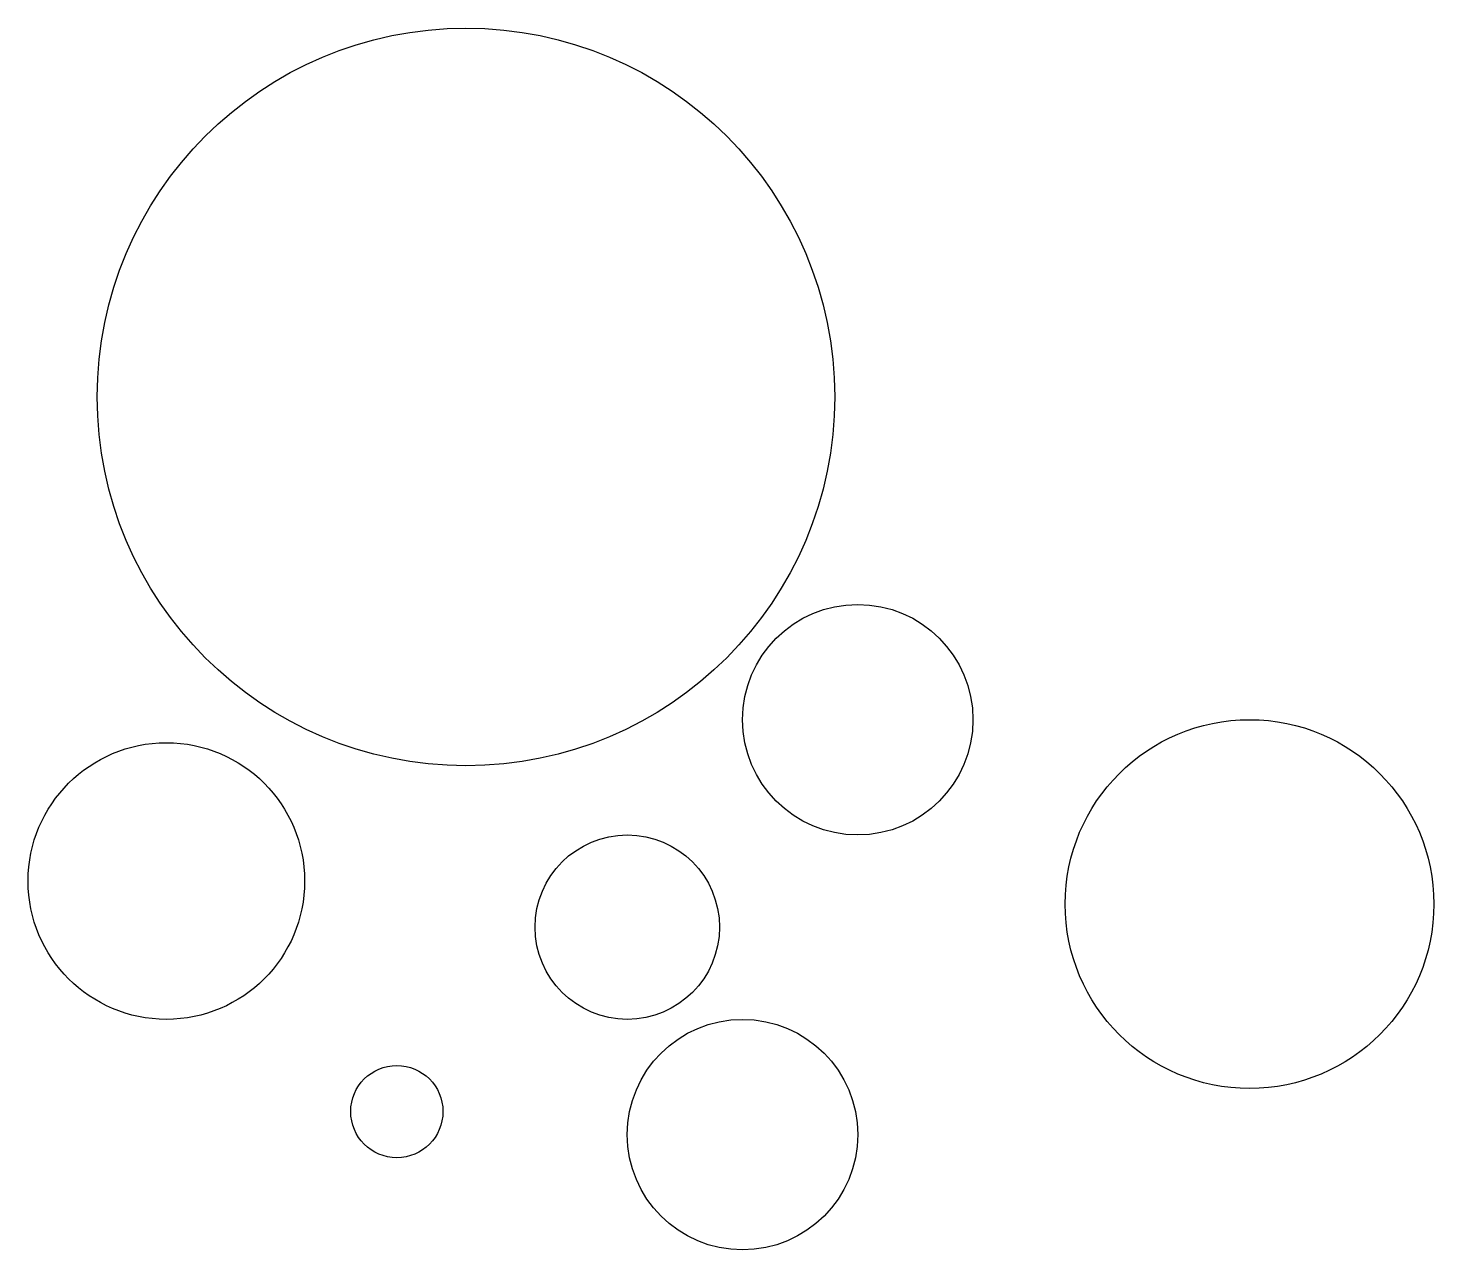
# Model space of a CAD drawing. Header units: millimetres. Extents: x 99 to 160, y 35 to 88.
import ezdxf

# ---------------------------------------------------------------- set-up
doc = ezdxf.new("R2010")
doc.units = ezdxf.units.MM

msp = doc.modelspace()

# ---------------------------------------------------------------- linework, layer by layer
for centre, radius in [((118, 72), 16), ((135, 58), 5), ((152, 50), 8), ((105, 51), 6), ((125, 49), 4), ((130, 40), 5), ((115, 41), 2)]:
    msp.add_circle(centre, radius)

doc.saveas('drawing.dxf')
